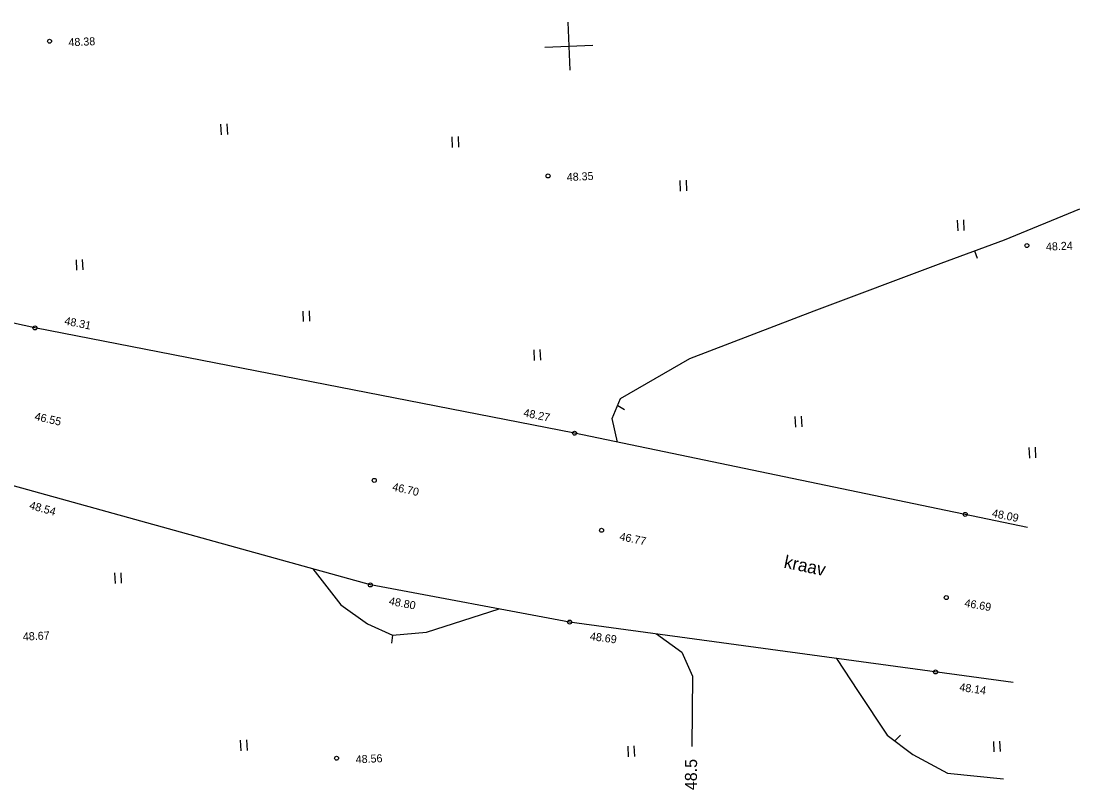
# Model space of a CAD drawing. Extents: x 640630 to 640869, y 6455970 to 6456233.
# Drawn here: x 640751.1 to 640817.2, y 6456038.4 to 6456086.4 of the extents above; entities that cross this region are included whole.
import ezdxf

# ---------------------------------------------------------------- set-up
doc = ezdxf.new("R2010")
doc.units = 0
for name, color, linetype in [('Default', 7, 'Continuous'), ('KQLVIKUD', 7, 'Continuous'), ('KQRGUS', 7, 'Continuous'), ('KRAAV', 7, 'Continuous'), ('RELJEEF', 7, 'Continuous'), ('RIST', 7, 'Continuous')]:
    doc.layers.add(name, color=color, linetype=linetype)

# ---------------------------------------------------------------- blocks, each defined once
blk = doc.blocks.new('RIST')
at = {"layer": 'Default'}
for points in [[(0, 150), (0, -150)], [(-150, 0), (150, 0)]]:
    blk.add_lwpolyline(points, dxfattribs=at)
blk = doc.blocks.new('TILA')
at = {"layer": 'Default'}
blk.add_lwpolyline([(0, 0), (50, 0)], dxfattribs=at)
blk = doc.blocks.new('KHEIN_1')
at = {"layer": 'Default'}
for points in [[(-19.4, 34.9), (-19.4, -31.3)], [(19.9, 34.9), (19.9, -31.3)]]:
    blk.add_lwpolyline(points, dxfattribs=at)

msp = doc.modelspace()

# ---------------------------------------------------------------- linework, layer by layer
at = {"layer": 'KQRGUS'}
for centre in [(640752.856, 6456085.191), (640784.007, 6456076.768), (640813.931, 6456072.416), (640751.947, 6456067.269), (640785.668, 6456060.686), (640773.152, 6456057.739), (640810.079, 6456055.61), (640787.353, 6456054.616), (640772.908, 6456051.202), (640808.896, 6456050.411), (640785.357, 6456048.878), (640808.225, 6456045.76), (640770.794, 6456040.37)]:
    msp.add_circle(centre, 0.125, dxfattribs=at)
at = {"layer": 'KRAAV'}
for points in [[(640813.982, 6456054.798), (640785.668, 6456060.686), (640751.947, 6456067.269), (640730.992, 6456071.852), (640727.072, 6456072.201)], [(640813.081, 6456045.098), (640785.357, 6456048.878), (640772.908, 6456051.202), (640750.149, 6456057.513), (640725.22, 6456062.466)]]:
    msp.add_lwpolyline(points, dxfattribs=at)
at = {"layer": 'RELJEEF'}
for points in [[(640788.351, 6456060.128), (640788.021, 6456061.604), (640788.541, 6456062.861), (640792.872, 6456065.358), (640800.637, 6456068.337), (640808.576, 6456071.319), (640812.534, 6456072.78), (640817.242, 6456074.702)], [(640769.315, 6456052.198), (640771.056, 6456049.964), (640772.726, 6456048.763), (640774.289, 6456048.067), (640776.409, 6456048.247), (640780.952, 6456049.7)], [(640790.796, 6456048.136), (640792.377, 6456047.006), (640793.04, 6456045.505), (640792.996, 6456041.098)], [(640802.033, 6456046.604), (640803.386, 6456044.535), (640805.21, 6456041.81), (640806.796, 6456040.605), (640808.976, 6456039.427), (640812.48, 6456039.074)]]:
    msp.add_lwpolyline(points, dxfattribs=at)

# ---------------------------------------------------------------- block references
at = {"layer": 'KQLVIKUD', "xscale": 0.009998966358413795, "yscale": 0.009998966358413793, "rotation": 2.5638622319028466}
for p in [(640763.759, 6456079.664), (640778.208, 6456078.871), (640792.456, 6456076.147), (640809.788, 6456073.658), (640754.722, 6456071.192), (640768.895, 6456067.984), (640783.321, 6456065.557), (640799.651, 6456061.39), (640814.267, 6456059.451), (640757.128, 6456051.609), (640764.985, 6456041.153), (640812.049, 6456041.084), (640789.197, 6456040.786)]:
    msp.add_blockref('KHEIN_1', p, dxfattribs=at)
at = {"layer": 'RELJEEF'}
for p, xscale, yscale, rotation in [((640810.657, 6456072.087), 0.009998966358413795, 0.009998966358413793, -69.38116791640181), ((640788.361, 6456062.425), 0.009998966358413793, 0.009998966358413793, -30.419699025330047), ((640774.289, 6456048.067), 0.009998966358413795, 0.009998966358413795, -96.93743799104622), ((640805.678, 6456041.454), 0.009998966358413793, 0.009998966358413793, 44.47574904067802)]:
    msp.add_blockref('TILA', p, dxfattribs=dict(at, xscale=xscale, yscale=yscale, rotation=rotation))
at = {"layer": 'RIST', "xscale": 0.009998966358413795, "yscale": 0.009998966358413793, "rotation": 2.5638622319028466}
msp.add_blockref('RIST', (640785.303, 6456084.876), dxfattribs=at)

# ---------------------------------------------------------------- texts
at = {"layer": 'KQRGUS'}
for s, rotation, p in [('48.38', 2.56386, (640754.05, 6456084.869)), ('48.35', 2.56386, (640785.19, 6456076.446)), ('48.24', 2.56386, (640815.137, 6456072.095)), ('48.31', 348.69702, (640753.755, 6456067.485)), ('46.55', 347.35035, (640751.892, 6456061.518)), ('48.27', 348.25232, (640782.437, 6456061.744)), ('46.70', 347.52299, (640774.245, 6456057.114)), ('48.54', 344.50018, (640751.556, 6456055.968)), ('48.09', 348.49556, (640811.721, 6456055.463)), ('46.77', 348.42695, (640788.444, 6456054.01)), ('48.80', 349.42514, (640774.038, 6456049.968)), ('46.69', 350.33839, (640810.006, 6456049.842)), ('48.67', 2.56386, (640751.199, 6456047.723)), ('48.69', 352.23637, (640786.605, 6456047.764)), ('48.14', 351.93147, (640809.69, 6456044.582)), ('48.56', 2.56386, (640772, 6456040.049))]:
    msp.add_text(s, height=0.4999, rotation=rotation, dxfattribs=at).set_placement(p)
at = {"layer": 'KRAAV'}
msp.add_text('kraav', height=0.7999, rotation=348.25232, dxfattribs=at).set_placement((640798.703, 6456052.286))
at = {"layer": 'RELJEEF'}
msp.add_text('48.5', height=0.7499, rotation=89.44027, dxfattribs=at).set_placement((640793.305, 6456038.369))

doc.saveas('drawing.dxf')
